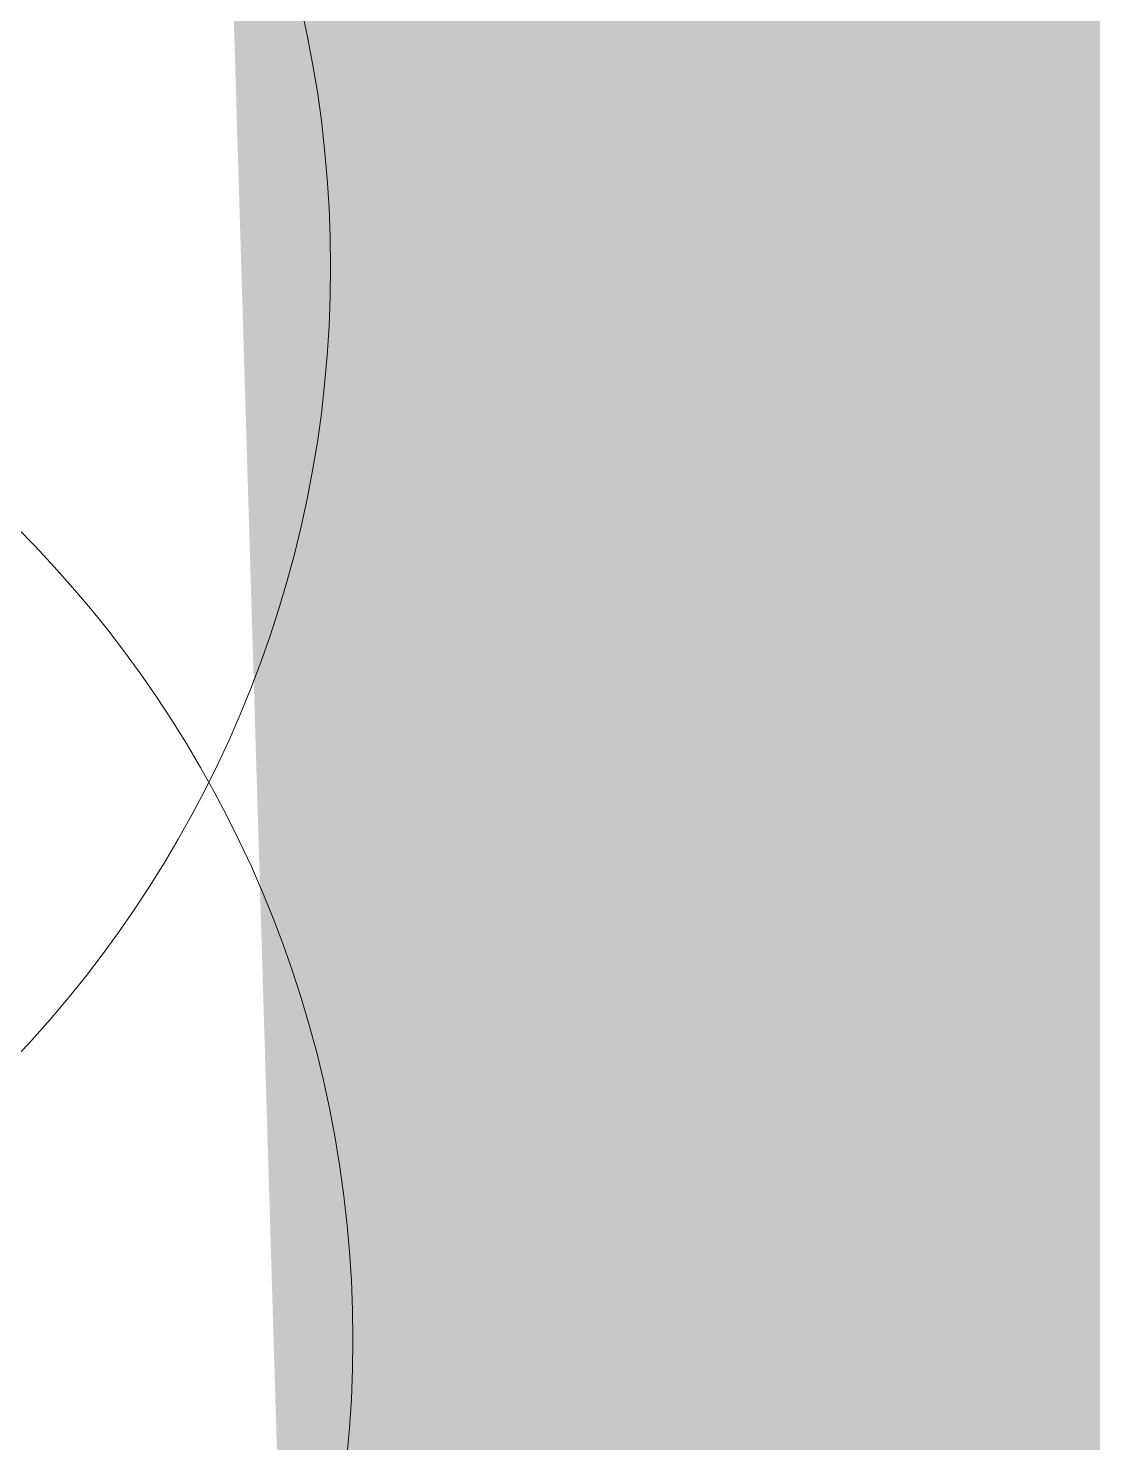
# Model space of a CAD drawing. Header units: metres. Extents: x 180 to 3220, y 13789 to 15035.
# Drawn here: x 766.796 to 767.49, y 14784.596 to 14785.519 of the extents above; entities that cross this region are included whole.
import ezdxf

# ---------------------------------------------------------------- set-up
doc = ezdxf.new("R2010")
doc.units = ezdxf.units.M
doc.header["$MEASUREMENT"] = 0
doc.linetypes.add('482 Границы районов', pattern=[5, 3, -1, 0, -1])
for name, color, linetype in [('!!!_Условные обозначения на ЛИСТ', 7, 'Continuous'), ('04 Посадки (привязки)', 7, 'Continuous'), ('50 Дендроплан (привязки)', 7, 'Continuous')]:
    doc.layers.add(name, color=color, linetype=linetype)

# ---------------------------------------------------------------- blocks, each defined once
blk = doc.blocks.new('*U225')
at = {"layer": '04 Посадки (привязки)', "color": 85, "lineweight": 20, "true_color": 0x5c9d58}
blk.add_circle((-0.04932, 0.00396), 0.75, dxfattribs=at)
blk = doc.blocks.new('*U226')
at = {"layer": '50 Дендроплан (привязки)', "color": 0, "linetype": 'ByBlock', "lineweight": -2, "rotation": 91.19075104348273}
for p in [(766.23139, 14786.11223), (766.24594, 14785.41238), (766.26049, 14784.71253), (766.27503, 14784.01268)]:
    blk.add_blockref('*U225', p, dxfattribs=at)

msp = doc.modelspace()

# ---------------------------------------------------------------- linework, layer by layer
at = {"layer": '!!!_Условные обозначения на ЛИСТ', "color": 5, "linetype": '482 Границы районов', "lineweight": 20, "const_width": 1}
msp.add_lwpolyline([(769.80611, 14689.8872), (768.9407, 14726.87482), (768.52826, 14746.59502), (768.3281, 14755.46464), (768.24183, 14758.58875), (766.61006, 14812.73562), (765.88658, 14839.83758), (765.11081, 14873.54104), (764.74918, 14890.64396), (764.6013, 14899.1959), (764.45977, 14904.36591), (764.437, 14905.3251), (763.94402, 14926.42262), (763.70941, 14937.93111), (763.43569, 14951.35768), (763.24017, 14960.94809), (763.1362, 14966.0461), (766.28464, 14967.65053), (766.57989, 14969.99012), (766.58192, 14970.41933), (737.65864, 14969.72967), (735.54786, 14969.25738), (726.18302, 14969.25738), (724.74678, 14969.7651)], dxfattribs=at)

# ---------------------------------------------------------------- block references
at = {"layer": '50 Дендроплан (привязки)', "color": 4, "lineweight": 5}
msp.add_blockref('*U226', (0, 0), dxfattribs=at)

doc.saveas('drawing.dxf')
